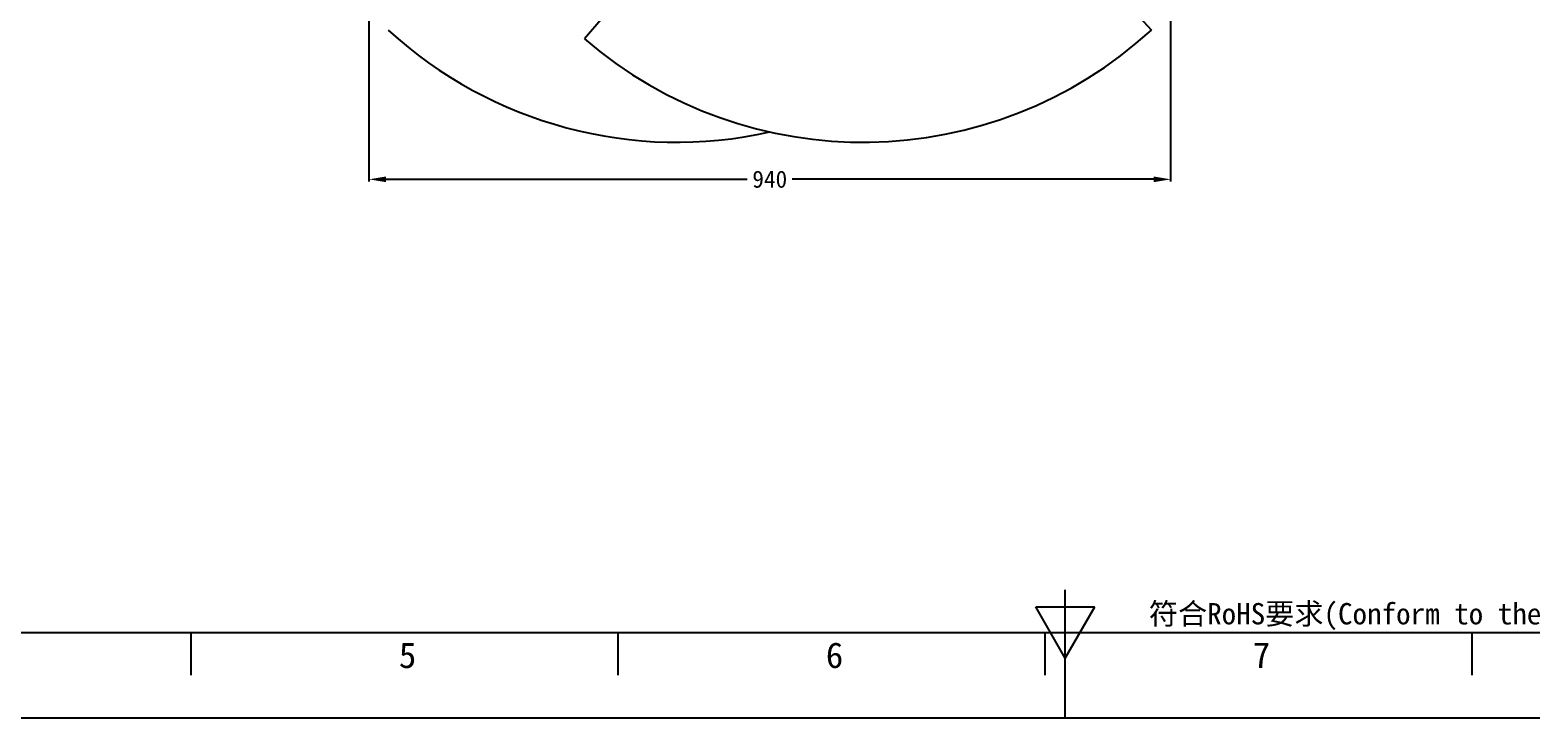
# Model space of a CAD drawing. Header units: millimetres. Extents: x 0 to 5940, y 0 to 4200.
# Drawn here: x 1758 to 3515, y 0 to 805 of the extents above; entities that cross this region are included whole.
import ezdxf

# ---------------------------------------------------------------- set-up
doc = ezdxf.new("R2010")
doc.units = ezdxf.units.MM
doc.header["$LTSCALE"] = 32.67
doc.header["$PDMODE"] = 3
doc.header["$PDSIZE"] = 8
doc.layers.get('0').update_dxf_attribs({"linetype": 'CONTINUOUS'})
doc.layers.get('Defpoints').update_dxf_attribs({"linetype": 'CONTINUOUS'})
doc.layers.add('00_COMPONENTS', color=7, linetype='CONTINUOUS')
doc.styles.get("Standard").update_dxf_attribs({"font": 'simfang.ttf'})
doc.styles.add('TEXTSTYLE_2', font='simfang.ttf')
doc.dimstyles.get("Standard").update_dxf_attribs({"dimtxt": 3, "dimasz": 3, "dimexe": 2.5, "dimexo": 0.5, "dimtad": 1, "dimdsep": 46, "dimtxsty": 'Standard', "dimblk": '_FILLED', "dimblk1": '_FILLED', "dimblk2": '_FILLED', "dimcen": 0.09, "dimclrt": 3, "dimazin": 2, "dimtol": 1, "dimtp": 0.01, "dimtm": 0.01, "dimtfac": 1, "dimtofl": 0, "dimtmove": 0, "dimatfit": 3, "dimldrblk": '_FILLED', "dimfxl": 1, "dimtolj": 1, "dimarcsym": 0})

# ---------------------------------------------------------------- blocks, each defined once
blk = doc.blocks.new('_FILLED')
at = {"color": 0, "linetype": 'ByBlock'}
blk.add_solid([(0, 0), (-1, 0.167), (-1, -0.167)], dxfattribs=at)
blk = doc.blocks.new('*D7')
at = {"color": 4, "lineweight": -2, "transparency": 16777216}
for p, q in [((2154.5, 1484), (2154.5, 628)), ((3093.3, 1484), (3093.3, 628)), ((2174.5, 630.5), (2597.5, 630.5)), ((3073.3, 630.5), (2650.2, 630.5))]:
    blk.add_line(p, q, dxfattribs=at)
at = {"layer": 'Defpoints', "color": 0, "transparency": 16777216}
for p in [(2154.5, 1484.5), (3093.3, 1484.5), (3093.3, 630.5)]:
    blk.add_point(p, dxfattribs=at)
at = {"color": 4, "lineweight": -2, "transparency": 16777216, "xscale": 20, "yscale": 20, "zscale": 20, "rotation": 180}
blk.add_blockref('_FILLED', (2154.5, 630.5), dxfattribs=at)
at = {"color": 4, "lineweight": -2, "transparency": 16777216, "xscale": 20, "yscale": 20, "zscale": 20}
blk.add_blockref('_FILLED', (3093.3, 630.5), dxfattribs=at)
at = {"color": 3, "transparency": 16777216, "insert": (2623.9, 630.5), "char_height": 20, "attachment_point": 5}
blk.add_mtext('\\A1;940', dxfattribs=at)

msp = doc.modelspace()

# ---------------------------------------------------------------- linework, layer by layer
at = {"color": 7}
for p, q in [((2970, 0), (2970, 150)), ((2935.35898, 129.99933), (3004.64102, 129.99933)), ((2970, 69.99933), (2935.35898, 129.99933)), ((2970, 69.99933), (3004.64102, 129.99933)), ((250, 100), (5840, 100)), ((1946.37263, 50.00067), (1946.37263, 100)), ((2446.37263, 50.00067), (2446.37263, 100)), ((2946.37263, 50.00067), (2946.37263, 100)), ((3446.37263, 50.00067), (3446.37263, 100)), ((0, 0), (5940, 0))]:
    msp.add_line(p, q, dxfattribs=at)
at = {"layer": '00_COMPONENTS', "color": 7}
for p, q in [((2730.27263, 1170.87165), (2406.77143, 794.96712)), ((2735.47719, 1171.05458), (3070.77146, 805.25262))]:
    msp.add_line(p, q, dxfattribs=at)
for centre, major_axis, start_param, end_param in [((2514.87766, 1173.89439), (-353.43777, 353.77038), -4.668141851, -3.7066111835), ((2732.8741, 1173.89452), (-353.4344, 353.77376), 1.6460404114, 3.0985733204)]:
    msp.add_ellipse(centre, major_axis=major_axis, ratio=0.9997127913, start_param=start_param, end_param=end_param, dxfattribs=at)

# ---------------------------------------------------------------- texts
at = {"color": 3, "insert": (3067.86852, 134.50711), "char_height": 25, "width": 991.015625, "attachment_point": 1, "line_spacing_factor": 0.9}
msp.add_mtext('符合RoHS要求(Conform to the requirements of the RoHS).', dxfattribs=at)
at = {"color": 3, "char_height": 29.9996, "width": 22.0309535, "attachment_point": 1, "line_spacing_factor": 0.9, "style": 'TEXTSTYLE_2'}
for s, insert in [('6', (2689.56231, 88.47019)), ('5', (2189.56231, 88.47019)), ('7', (3189.56231, 88.47019))]:
    msp.add_mtext(s, dxfattribs=dict(at, insert=insert))

# ---------------------------------------------------------------- dimensions: what is measured, and where the dimension line sits
dim = msp.add_linear_dim(base=(3093.25997, 630.53116), p1=(2154.45997, 1484.49438), p2=(3093.25997, 1484.49438), text='940', dimstyle='Standard', override={"dimtxt": 20, "dimasz": 20, "dimtad": 0, "dimtih": 1, "dimtoh": 1, "dimdec": 1, "dimzin": 0, "dimcen": 5.346, "dimclrd": 4, "dimclre": 4, "dimadec": 0, "dimazin": 0, "dimtol": 0, "dimtdec": 1, "dimtzin": 0})
dim.commit()
dim.dimension.update_dxf_attribs({"geometry": '*D7', "text_midpoint": (2623.85997, 630.53116)})

doc.saveas('drawing.dxf')
